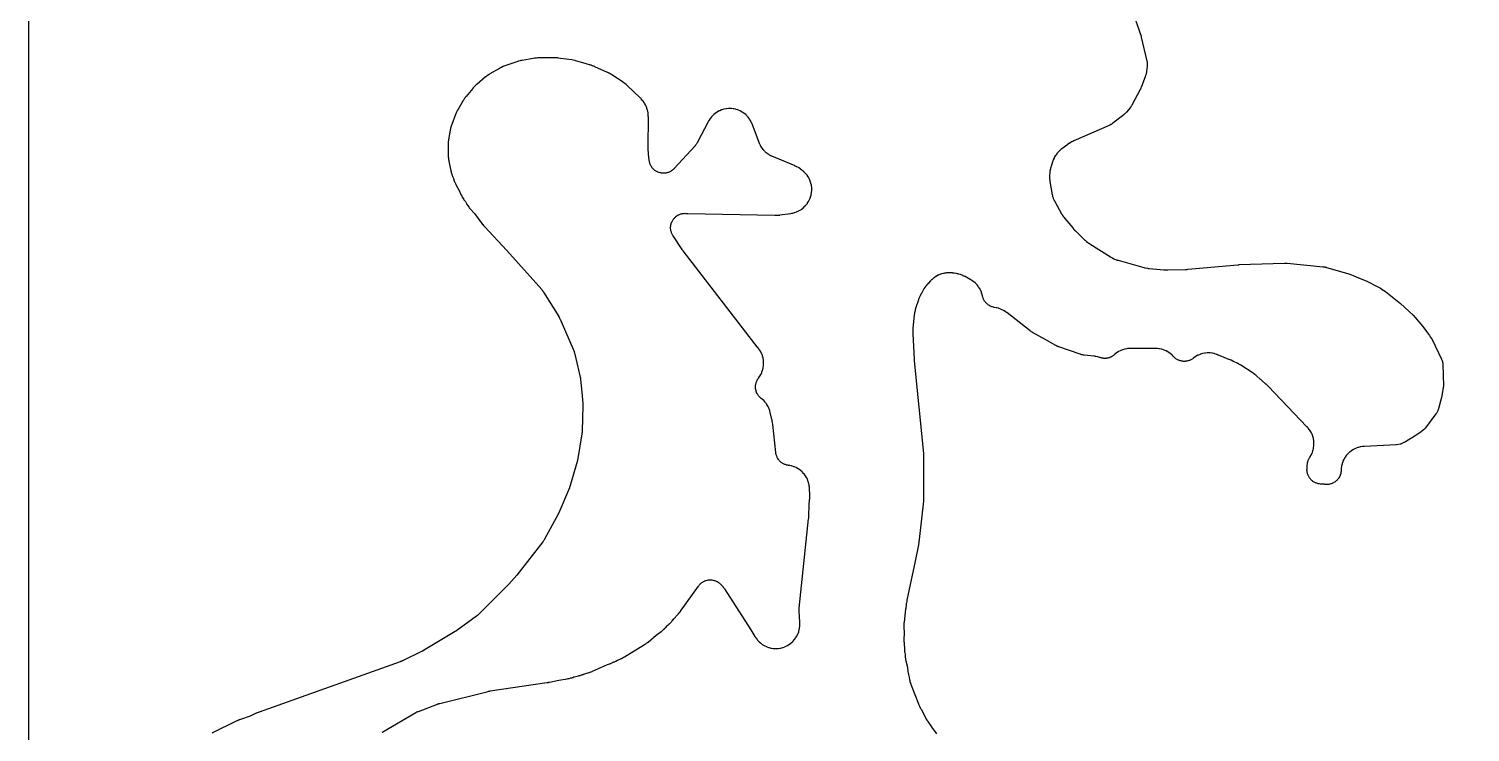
# Model space of a CAD drawing. Header units: millimetres. Extents: x 0 to 300, y 0 to 300.
# Drawn here: x -0.1 to 150, y 78.8 to 152 of the extents above; entities that cross this region are included whole.
import ezdxf

# ---------------------------------------------------------------- set-up
doc = ezdxf.new("R2010")
doc.units = ezdxf.units.MM
doc.layers.add('CUT', color=7, linetype='CONTINUOUS')

msp = doc.modelspace()

# ---------------------------------------------------------------- linework, layer by layer
at = {"layer": 'CUT'}
for points in [[(298.5625, -0.0625), (1.4375, -0.0625), (0.5522, -0.0625), (0.4788, -0.0589), (0.4206, -0.0503), (0.3635, -0.036), (0.3082, -0.0162), (0.255, 0.009), (0.2046, 0.0392), (0.1573, 0.0743), (0.1137, 0.1137), (0.0743, 0.1573), (0.0392, 0.2046), (0.009, 0.255), (-0.0162, 0.3082), (-0.036, 0.3635), (-0.0503, 0.4206), (-0.0589, 0.4788), (-0.0625, 0.5522), (-0.0625, 1.4375), (-0.0625, 298.5625)], [(115.1569, 152.9626), (115.6898, 151.4341), (115.6937, 151.4227), (115.7026, 151.3959), (115.7063, 151.3844), (115.7108, 151.3703), (115.7144, 151.3588), (115.7226, 151.3318), (115.7261, 151.3202), (115.7315, 151.3014), (115.7348, 151.2898), (115.7423, 151.2626), (115.7454, 151.2509), (115.7491, 151.2366), (115.7521, 151.2249), (115.7588, 151.1975), (115.7616, 151.1857), (116.3427, 148.6806), (116.3449, 148.6712), (116.3462, 148.6653), (116.3564, 148.6114), (116.3687, 148.5331), (116.3783, 148.4432), (116.3816, 148.3831), (116.3821, 148.2927), (116.3785, 148.2135), (116.3744, 148.1588), (116.3738, 148.1528), (116.3727, 148.1432), (116.3082, 147.5924), (116.3065, 147.5788), (116.3036, 147.5573), (116.2947, 147.5031), (116.277, 147.4122), (116.2682, 147.3719), (116.2675, 147.3693), (116.2569, 147.3295), (116.2309, 147.2406), (116.2139, 147.1883), (116.2065, 147.1679), (116.2018, 147.155), (115.7393, 145.9294), (115.7341, 145.9159), (115.7217, 145.8846), (115.7163, 145.8712), (115.7096, 145.855), (115.704, 145.8417), (115.6906, 145.8108), (115.6847, 145.7976), (115.6751, 145.7764), (115.6691, 145.7633), (115.6547, 145.7328), (115.6484, 145.7198), (115.6407, 145.704), (115.6342, 145.6911), (115.6188, 145.6611), (115.6122, 145.6483), (114.813, 144.1468), (114.8075, 144.1366), (114.7987, 144.1205), (114.7753, 144.0805), (114.7342, 144.0139), (114.7154, 143.9847), (114.714, 143.9827), (114.6941, 143.9542), (114.6479, 143.8911), (114.6196, 143.8544), (114.6081, 143.8401), (114.6007, 143.8312), (114.2168, 143.3709), (114.2088, 143.3614), (114.1961, 143.3466), (114.1629, 143.31), (114.1052, 143.2498), (114.0791, 143.2236), (114.0772, 143.2218), (114.05, 143.1967), (113.9876, 143.1415), (113.9497, 143.1098), (113.9344, 143.0976), (113.9247, 143.09), (112.7914, 142.2178), (112.7806, 142.2095), (112.7633, 142.1966), (112.7186, 142.1654), (112.6417, 142.1149), (112.6069, 142.0933), (112.6046, 142.0919), (112.5689, 142.0718), (112.4877, 142.0286), (112.4388, 142.0044), (112.4192, 141.9955), (112.4067, 141.9899), (108.7305, 140.3768), (108.715, 140.3697), (108.6146, 140.3222), (108.5993, 140.3147), (108.5398, 140.2845), (108.5098, 140.2681), (108.318, 140.1564), (108.289, 140.1384), (108.2334, 140.1016), (108.2193, 140.092), (108.1285, 140.0281), (108.1146, 140.0181), (107.4844, 139.5475), (107.4724, 139.5383), (107.3953, 139.4776), (107.3835, 139.4682), (107.3382, 139.4306), (107.3154, 139.4108), (107.1728, 139.2801), (107.1305, 139.2371), (107.0018, 139.0928), (106.9822, 139.0696), (106.9819, 139.0693), (106.9631, 139.0447), (106.8448, 138.8811), (106.8273, 138.8554), (106.8233, 138.8494), (106.8067, 138.8221), (106.7047, 138.6444), (106.6759, 138.5874), (106.5934, 138.3999), (106.5813, 138.3703), (106.5593, 138.3119), (106.5538, 138.2969), (106.5197, 138.1988), (106.5147, 138.1836), (106.3625, 137.7049), (106.3573, 137.6878), (106.3255, 137.5762), (106.3208, 137.5589), (106.3037, 137.4914), (106.296, 137.4566), (106.2524, 137.2287), (106.2468, 137.1935), (106.2378, 137.1244), (106.2358, 137.1067), (106.2243, 136.9912), (106.2227, 136.9734), (106.2148, 136.8596), (106.2138, 136.8423), (106.2093, 136.7301), (106.2088, 136.7129), (106.208, 136.6455), (106.2086, 136.6109), (106.2188, 136.3867), (106.2213, 136.3523), (106.2283, 136.2853), (106.2303, 136.2681), (106.2451, 136.1568), (106.2476, 136.1397), (106.4344, 134.9873), (106.4366, 134.9745), (106.4518, 134.8921), (106.4542, 134.8794), (106.4644, 134.8301), (106.4702, 134.8049), (106.5106, 134.6446), (106.5253, 134.5951), (106.5786, 134.4409), (106.5975, 134.3929), (106.6648, 134.2418), (106.6758, 134.2185), (106.6982, 134.1734), (106.7041, 134.1619), (106.743, 134.0876), (106.7492, 134.0763), (107.4551, 132.7984), (107.4622, 132.7859), (107.5091, 132.7056), (107.5164, 132.6933), (107.5458, 132.6457), (107.5614, 132.6217), (107.6664, 132.4682), (107.6832, 132.445), (107.7169, 132.4004), (107.7257, 132.3891), (107.7836, 132.3163), (107.7926, 132.3052), (108.6214, 131.3124), (108.6324, 131.2996), (108.705, 131.2174), (108.7163, 131.2049), (108.8104, 131.1044), (108.8221, 131.0922), (108.8992, 131.0142), (108.9112, 131.0024), (109.8974, 130.06), (109.9082, 130.0499), (109.9795, 129.9851), (109.9906, 129.9753), (110.0344, 129.9374), (110.0573, 129.9186), (110.209, 129.7999), (110.2328, 129.7822), (110.2801, 129.7488), (110.2923, 129.7404), (110.3724, 129.6868), (110.3848, 129.6787), (112.5653, 128.2965), (112.5777, 128.2888), (112.6591, 128.2399), (112.6717, 128.2325), (112.7214, 128.2044), (112.7471, 128.1906), (112.9143, 128.1062), (112.9677, 128.0824), (113.1423, 128.0146), (113.1698, 128.0047), (113.2239, 127.9867), (113.2378, 127.9823), (113.3286, 127.9545), (113.3427, 127.9503), (116.0182, 127.202), (116.0317, 127.1984), (116.1194, 127.176), (116.133, 127.1727), (116.186, 127.1605), (116.2133, 127.1549), (116.3915, 127.1225), (116.419, 127.1182), (116.473, 127.1109), (116.4868, 127.1092), (116.5768, 127.0993), (116.5907, 127.0979), (118.0905, 126.9672), (118.1074, 126.966), (118.2169, 126.9596), (118.2337, 126.9588), (118.3714, 126.9546), (118.3882, 126.9543), (118.4979, 126.954), (118.5148, 126.9542), (120.3663, 127.0017), (120.3755, 127.002), (120.4396, 127.0046), (120.4494, 127.0051), (120.5293, 127.0097), (120.5389, 127.0104), (120.6019, 127.015), (120.6123, 127.0159), (125.8084, 127.4895), (125.8135, 127.49), (125.8254, 127.491), (125.8305, 127.4914), (125.8425, 127.4924), (125.8488, 127.4928), (125.8636, 127.4939), (125.8699, 127.4944), (125.8802, 127.495), (125.8864, 127.4954), (125.901, 127.4963), (125.9064, 127.4966), (125.9186, 127.4972), (125.9356, 127.4979), (125.9431, 127.4982), (130.6618, 127.663), (130.677, 127.6634), (130.7123, 127.664), (130.7275, 127.6642), (130.7459, 127.6642), (130.761, 127.6641), (130.7963, 127.6636), (130.7965, 127.6635), (130.8036, 127.6633), (130.8187, 127.6627), (130.8539, 127.661), (130.869, 127.6601), (130.8874, 127.6589), (130.9025, 127.6578), (130.9376, 127.6549), (130.9527, 127.6535), (134.6991, 127.2811), (134.715, 127.2794), (134.745, 127.2759), (134.7702, 127.2725), (134.8376, 127.2619), (134.8675, 127.2567), (134.8696, 127.2563), (134.8993, 127.2501), (134.9658, 127.235), (135.005, 127.2251), (135.0205, 127.2209), (135.0302, 127.2182), (137.3626, 126.549), (137.6591, 126.4304), (137.8109, 126.3696), (138.1346, 126.2402), (139.2544, 125.7923), (140.4593, 125.1694), (140.6647, 125.0368), (140.9524, 124.8512), (140.9984, 124.8214), (141.1838, 124.7018), (142.7522, 123.442), (144.0533, 122.2543), (145.0702, 121.0608), (145.4534, 120.5382), (145.7627, 120.1164), (145.851, 119.9959), (146.049, 119.726), (147.0209, 117.653), (147.0252, 117.6436), (147.0279, 117.6377), (147.0505, 117.5835), (147.0804, 117.5042), (147.1097, 117.4121), (147.1259, 117.3498), (147.1271, 117.344), (147.1408, 117.2567), (147.1493, 117.175), (147.1534, 117.1182), (147.1537, 117.112), (147.154, 117.1019), (147.2195, 114.8744), (147.0265, 113.6751), (146.6617, 112.3941), (146.6473, 112.3433), (146.6349, 112.2999), (146.6312, 112.2869), (146.5271, 112.0891), (146.4928, 112.0353), (146.462, 111.9902), (146.4493, 111.9727), (146.4412, 111.9618), (145.3536, 110.5134), (145.3477, 110.5055), (145.3439, 110.5007), (145.3085, 110.4574), (145.2711, 110.4145), (144.7587, 110.0132), (143.8796, 109.443), (143.8696, 109.4365), (143.8124, 109.3994), (143.2653, 109.0446), (143.114, 108.9802), (143.1007, 108.9743), (143.0347, 108.9443), (142.8316, 108.8588), (142.8224, 108.855), (142.8167, 108.8527), (142.7642, 108.8331), (142.7043, 108.8129), (142.6991, 108.8119), (142.3352, 108.7405), (142.3125, 108.7384), (142.3023, 108.7378), (142.2923, 108.7373), (139.0127, 108.5846), (138.9978, 108.5837), (138.9011, 108.5768), (138.8862, 108.5756), (138.8282, 108.57), (138.7986, 108.5664), (138.6094, 108.5385), (138.5509, 108.5269), (138.3679, 108.4811), (138.3108, 108.4637), (138.1333, 108.4), (138.0783, 108.377), (137.908, 108.2959), (137.8554, 108.2676), (137.694, 108.17), (137.6446, 108.1366), (137.4937, 108.0234), (137.4478, 107.9853), (137.3089, 107.8577), (137.267, 107.8152), (137.1414, 107.6745), (137.104, 107.628), (136.993, 107.4755), (136.9603, 107.4256), (136.8651, 107.2628), (136.8375, 107.2098), (136.7589, 107.0384), (136.7368, 106.983), (136.6756, 106.8046), (136.659, 106.7472), (136.6159, 106.5636), (136.6051, 106.5049), (136.5804, 106.3179), (136.5755, 106.2585), (136.5704, 106.0976), (136.5678, 106.0531), (136.5612, 105.9717), (136.5495, 105.8833), (136.5389, 105.8249), (136.5185, 105.7382), (136.5021, 105.6811), (136.4733, 105.5968), (136.4513, 105.5416), (136.4143, 105.4605), (136.387, 105.4079), (136.3421, 105.3308), (136.3098, 105.2811), (136.2575, 105.2089), (136.2203, 105.1626), (136.1612, 105.0959), (136.1196, 105.0535), (136.0542, 104.993), (136.0086, 104.955), (135.9375, 104.9012), (135.8884, 104.8679), (135.8123, 104.8215), (135.7602, 104.7931), (135.6799, 104.7544), (135.6252, 104.7314), (135.5414, 104.7008), (135.4847, 104.6833), (135.3984, 104.6612), (135.3402, 104.6494), (135.2521, 104.6359), (135.1931, 104.6299), (135.1041, 104.6253), (135.0447, 104.6251), (134.9557, 104.6293), (134.8744, 104.6372), (134.8301, 104.6425), (134.8077, 104.6458), (134.749, 104.6515), (134.5599, 104.6605), (134.5444, 104.6611), (134.4881, 104.6623), (134.4062, 104.6663), (134.3167, 104.6751), (134.2575, 104.6839), (134.1693, 104.7017), (134.1112, 104.7164), (134.0252, 104.7428), (133.9689, 104.7633), (133.886, 104.7982), (133.832, 104.8242), (133.753, 104.8672), (133.7019, 104.8984), (133.6275, 104.9491), (133.5798, 104.9853), (133.5109, 105.0431), (133.467, 105.0839), (133.4042, 105.1483), (133.3646, 105.1933), (133.3086, 105.2637), (133.2737, 105.3124), (133.225, 105.388), (133.1951, 105.4399), (133.1542, 105.52), (133.1297, 105.5747), (133.0969, 105.6585), (133.078, 105.7153), (133.0538, 105.802), (133.0406, 105.8604), (133.0252, 105.949), (133.0179, 106.0085), (133.0114, 106.0982), (133.0101, 106.1581), (133.0126, 106.2481), (133.0193, 106.3336), (133.0216, 106.358), (133.0226, 106.3683), (133.024, 106.3827), (133.0242, 106.3847), (133.0388, 106.5643), (133.0404, 106.5923), (133.0416, 106.6288), (133.0418, 106.6327), (133.0418, 106.6342), (133.0419, 106.636), (133.0442, 106.6769), (133.0502, 106.7516), (133.0604, 106.8327), (133.0697, 106.8864), (133.0872, 106.9663), (133.1013, 107.0189), (133.126, 107.0968), (133.1448, 107.148), (133.1765, 107.2234), (133.1999, 107.2726), (133.2383, 107.3448), (133.2765, 107.4093), (133.2981, 107.444), (133.3307, 107.4937), (133.3468, 107.5197), (133.4449, 107.6875), (133.4727, 107.7411), (133.5502, 107.9109), (133.5722, 107.9663), (133.6331, 108.1446), (133.6495, 108.2019), (133.6924, 108.3853), (133.703, 108.4439), (133.7275, 108.6307), (133.7323, 108.6901), (133.7381, 108.8784), (133.737, 108.938), (133.7241, 109.1259), (133.7171, 109.1851), (133.6856, 109.3708), (133.6727, 109.429), (133.623, 109.6107), (133.6044, 109.6674), (133.5369, 109.8432), (133.5128, 109.8977), (133.4282, 110.066), (133.3988, 110.1179), (133.2979, 110.2769), (133.2635, 110.3256), (133.1457, 110.476), (133.1268, 110.499), (133.0886, 110.5429), (133.0787, 110.5541), (133.0135, 110.6256), (133.0033, 110.6365), (128.974, 114.8421), (128.9649, 114.8514), (128.9049, 114.9113), (128.8955, 114.9204), (128.8186, 114.9941), (128.8091, 115.003), (128.7466, 115.0602), (128.7368, 115.069), (128.3172, 115.4369), (128.3055, 115.4479), (128.2579, 115.4918), (128.2328, 115.5136), (128.1803, 115.5569), (127.7101, 115.9692), (127.6939, 115.9828), (127.5877, 116.0695), (127.5711, 116.0826), (127.4341, 116.1866), (127.417, 116.1991), (127.305, 116.2782), (127.2875, 116.29), (126.2272, 116.9833), (126.2164, 116.9902), (126.1459, 117.0342), (126.135, 117.0408), (126.0921, 117.0663), (126.0698, 117.0789), (125.9236, 117.1577), (125.9008, 117.1693), (125.8558, 117.1911), (125.8443, 117.1965), (125.7688, 117.2312), (125.7571, 117.2364), (125.4451, 117.3715), (125.4076, 117.3945), (125.3932, 117.4031), (125.3363, 117.4358), (125.3067, 117.4517), (125.1116, 117.5499), (125.0811, 117.5642), (125.021, 117.5903), (125.0055, 117.5968), (124.904, 117.6376), (124.8884, 117.6436), (124.3976, 117.825), (123.792, 118.0873), (123.7782, 118.093), (123.688, 118.1294), (123.6741, 118.1348), (123.6194, 118.1554), (123.5912, 118.1651), (123.4086, 118.2234), (123.3508, 118.2387), (123.1659, 118.278), (123.1069, 118.2875), (122.919, 118.3081), (122.8593, 118.3117), (122.6703, 118.3136), (122.6106, 118.3112), (122.4223, 118.2942), (122.3631, 118.2859), (122.1774, 118.2503), (122.1194, 118.2361), (121.9382, 118.1822), (121.8818, 118.1623), (121.7069, 118.0906), (121.6528, 118.0652), (121.4859, 117.9765), (121.4345, 117.9458), (121.2773, 117.8409), (121.2293, 117.8053), (121.2076, 117.7875), (121.1738, 117.761), (121.1107, 117.714), (121.0396, 117.6661), (120.9907, 117.6365), (120.9153, 117.5956), (120.8639, 117.5707), (120.7849, 117.5372), (120.7313, 117.5174), (120.6495, 117.4915), (120.5943, 117.4769), (120.5104, 117.4589), (120.454, 117.4496), (120.3688, 117.4397), (120.3118, 117.4358), (120.226, 117.4341), (120.1689, 117.4356), (120.0833, 117.4421), (120.0266, 117.4491), (119.9421, 117.4636), (119.8863, 117.476), (119.8035, 117.4985), (119.7492, 117.5161), (119.6689, 117.5465), (119.6165, 117.5692), (119.5395, 117.607), (119.4894, 117.6346), (119.4164, 117.6796), (119.3692, 117.7119), (119.3008, 117.7636), (119.2569, 117.8002), (119.1937, 117.8582), (119.1384, 117.9141), (119.104, 117.9505), (119.0905, 117.9647), (118.9575, 118.0988), (118.914, 118.1385), (118.7704, 118.2572), (118.7232, 118.2924), (118.5687, 118.3965), (118.5182, 118.427), (118.3543, 118.5153), (118.3011, 118.5407), (118.1292, 118.6126), (118.0738, 118.6326), (117.8957, 118.6873), (117.8386, 118.7018), (117.656, 118.7387), (117.5978, 118.7476), (117.4099, 118.7667), (117.3805, 118.7689), (117.3231, 118.7719), (117.3083, 118.7725), (117.2126, 118.7752), (117.1979, 118.7754), (114.7169, 118.7831), (114.7022, 118.783), (114.6068, 118.781), (114.5921, 118.7805), (114.5347, 118.7778), (114.5054, 118.7758), (114.3179, 118.7579), (114.2598, 118.7495), (114.0775, 118.7139), (114.0204, 118.6999), (113.8424, 118.6466), (113.787, 118.627), (113.6151, 118.5566), (113.5619, 118.5317), (113.3977, 118.4448), (113.3472, 118.4148), (113.1923, 118.3123), (113.1449, 118.2775), (113.0156, 118.1723), (113.0114, 118.1689), (113.0099, 118.1676), (112.9988, 118.1587), (112.9829, 118.145), (112.9829, 118.1451), (112.9681, 118.1325), (112.947, 118.1147), (112.9471, 118.1147), (112.9316, 118.1018), (112.9104, 118.0845), (112.8729, 118.0547), (112.8111, 118.0092), (112.7889, 117.9945), (112.7505, 117.9698), (112.6871, 117.9321), (112.6599, 117.9177), (112.6514, 117.9133), (112.6491, 117.9122), (112.6441, 117.9097), (112.6201, 117.8975), (112.56, 117.8692), (112.5534, 117.8663), (112.5245, 117.8544), (112.483, 117.8384), (112.4257, 117.818), (112.421, 117.8165), (112.4136, 117.814), (112.3837, 117.805), (112.3707, 117.8015), (112.3683, 117.8008), (112.357, 117.7977), (112.3508, 117.796), (112.3405, 117.7932), (112.2859, 117.7796), (112.2852, 117.7794), (112.2767, 117.7776), (112.2689, 117.7758), (112.2389, 117.7699), (112.2301, 117.7684), (112.2262, 117.7678), (112.2115, 117.7653), (112.1936, 117.7623), (112.1422, 117.7547), (112.1207, 117.7522), (112.0914, 117.7493), (112.083, 117.7488), (112.074, 117.7482), (112.0674, 117.7478), (112.0437, 117.7463), (111.9962, 117.7439), (111.9699, 117.7435), (111.9427, 117.7435), (111.9071, 117.7448), (111.9044, 117.7449), (111.9024, 117.745), (111.9008, 117.7451), (111.9002, 117.7451), (111.8913, 117.7454), (111.8495, 117.7474), (111.8422, 117.748), (111.8413, 117.7481), (111.8342, 117.7487), (111.8172, 117.7502), (111.7941, 117.7525), (111.7686, 117.756), (111.762, 117.7569), (111.7375, 117.7603), (111.736, 117.7605), (111.7034, 117.7653), (111.6603, 117.7735), (111.6472, 117.7761), (111.5956, 117.7887), (111.5846, 117.7914), (111.5797, 117.7926), (111.5685, 117.7953), (111.5596, 117.7975), (111.4803, 117.8212), (111.4298, 117.8376), (111.4112, 117.8437), (111.2403, 117.8954), (111.1862, 117.9091), (111.0112, 117.9448), (110.9838, 117.9497), (110.93, 117.9581), (110.9162, 117.9601), (110.8264, 117.9719), (110.8126, 117.9736), (109.8101, 118.0824), (109.7975, 118.0838), (109.7766, 118.0864), (109.7265, 118.094), (109.6421, 118.1092), (109.6049, 118.1167), (109.601, 118.1176), (109.5641, 118.1267), (109.4813, 118.149), (109.4328, 118.1635), (109.4128, 118.1701), (109.4008, 118.1742), (107.162, 118.9492), (107.1526, 118.9526), (107.1369, 118.9582), (107.0995, 118.9726), (107.0366, 118.9983), (107.009, 119.0102), (107.0061, 119.0115), (106.9789, 119.0243), (106.9179, 119.0542), (106.8823, 119.0726), (106.8677, 119.0806), (106.8589, 119.0855), (105.8223, 119.6673), (104.4371, 120.4449), (104.4312, 120.4482), (104.4174, 120.4561), (104.4115, 120.4595), (104.4089, 120.461), (104.386, 120.4747), (104.3331, 120.5076), (104.3149, 120.5194), (104.2869, 120.5386), (104.2239, 120.5839), (104.1971, 120.6039), (101.7485, 122.5057), (101.7366, 122.5148), (101.6582, 122.5726), (101.646, 122.5813), (101.598, 122.6149), (101.5729, 122.6315), (101.41, 122.7337), (101.3576, 122.7631), (101.1876, 122.8473), (101.1326, 122.8713), (100.9551, 122.9382), (100.8979, 122.9565), (100.7146, 123.0053), (100.6559, 123.0178), (100.4807, 123.0461), (100.4364, 123.0544), (100.3556, 123.0716), (100.2685, 123.0948), (100.2113, 123.1132), (100.127, 123.145), (100.0719, 123.1689), (99.9912, 123.209), (99.9388, 123.2384), (99.8625, 123.2863), (99.8133, 123.3208), (99.7422, 123.3762), (99.6967, 123.4153), (99.6314, 123.4776), (99.5901, 123.5211), (99.5314, 123.5895), (99.4947, 123.637), (99.4431, 123.7109), (99.4113, 123.7618), (99.3674, 123.8406), (99.3408, 123.8944), (99.305, 123.9772), (99.284, 124.0334), (99.2566, 124.1193), (99.2356, 124.1992), (99.2252, 124.243), (99.2036, 124.3452), (99.1892, 124.4004), (99.1353, 124.5727), (99.1157, 124.6264), (99.0457, 124.7928), (99.021, 124.8443), (98.9355, 125.0033), (98.9061, 125.0523), (98.8058, 125.2025), (98.7719, 125.2484), (98.6578, 125.3883), (98.6197, 125.4308), (98.4928, 125.5593), (98.4508, 125.598), (98.3123, 125.7138), (98.2667, 125.7483), (98.1158, 125.8519), (98.0919, 125.8675), (98.0444, 125.8968), (98.0322, 125.9042), (97.9521, 125.9511), (97.9397, 125.9581), (97.4134, 126.2497), (97.3987, 126.2576), (97.3022, 126.3076), (97.2872, 126.3151), (97.2285, 126.3435), (97.198, 126.3572), (97.0002, 126.4396), (96.9371, 126.4618), (96.7314, 126.5216), (96.699, 126.5301), (96.6355, 126.5448), (96.6191, 126.5483), (96.5126, 126.5698), (96.4962, 126.5729), (96.2866, 126.6092), (96.2712, 126.6117), (96.1708, 126.6264), (96.1553, 126.6285), (96.0948, 126.6357), (96.0637, 126.6386), (95.8642, 126.6521), (95.8018, 126.6531), (95.6019, 126.6458), (95.5707, 126.6438), (95.5101, 126.6384), (95.4945, 126.6368), (95.4143, 126.6276), (95.382, 126.623), (95.2914, 126.6075), (95.2746, 126.6044), (95.2094, 126.5913), (95.1762, 126.5837), (94.9648, 126.5287), (94.8999, 126.5079), (94.6961, 126.4293), (94.6646, 126.4161), (94.644, 126.4068), (94.6141, 126.3923), (94.423, 126.2927), (94.394, 126.2766), (94.3797, 126.2681), (94.3524, 126.2509), (94.1806, 126.136), (94.129, 126.0973), (93.9704, 125.9647), (93.9463, 125.9433), (93.9002, 125.9003), (93.8886, 125.8892), (93.8139, 125.8156), (93.8025, 125.8042), (93.5896, 125.583), (93.5771, 125.5696), (93.4968, 125.4809), (93.4847, 125.4671), (93.4382, 125.4125), (93.4152, 125.3838), (93.2719, 125.1927), (93.2507, 125.1626), (93.2112, 125.1027), (93.2014, 125.0872), (93.1387, 124.9854), (93.1293, 124.9695), (92.8268, 124.4425), (92.8193, 124.429), (92.7714, 124.3405), (92.7643, 124.3268), (92.7369, 124.2729), (92.7236, 124.2449), (92.642, 124.0612), (92.6302, 124.0325), (92.6086, 123.9761), (92.6032, 123.9616), (92.5696, 123.8668), (92.5646, 123.8521), (92.263, 122.9254), (92.2582, 122.9099), (92.2283, 122.8089), (92.2239, 122.7933), (92.2076, 122.7321), (92.2001, 122.7006), (92.1569, 122.4944), (92.1511, 122.4625), (92.1415, 122.4), (92.1392, 122.3839), (92.126, 122.2794), (92.1242, 122.2633), (91.9841, 120.8451), (91.9823, 120.8233), (91.9735, 120.6809), (91.9726, 120.659), (91.968, 120.4801), (91.9679, 120.4582), (91.9695, 120.3156), (91.9701, 120.2936), (92.0954, 117.6787), (92.0958, 117.6715), (92.0988, 117.621), (92.0993, 117.6132), (92.1039, 117.5503), (92.1045, 117.5427), (92.1088, 117.493), (92.1095, 117.4849), (93.0695, 107.855), (93.0705, 107.8439), (93.0728, 107.818), (93.0737, 107.8069), (93.0747, 107.7933), (93.0755, 107.7822), (93.0771, 107.7562), (93.0777, 107.745), (93.0786, 107.727), (93.0791, 107.7159), (93.0801, 107.6899), (93.0804, 107.6787), (93.0807, 107.6651), (93.081, 107.6539), (93.0813, 107.6279), (93.0814, 107.6167), (93.0821, 103.1363), (93.082, 103.1242), (93.0817, 103.0959), (93.0814, 103.0838), (93.081, 103.069), (93.0806, 103.0569), (93.0795, 103.0286), (93.0789, 103.0165), (93.0779, 102.997), (93.0771, 102.9849), (93.0752, 102.9566), (93.0743, 102.9445), (93.0731, 102.9298), (93.0721, 102.9177), (93.0694, 102.8896), (93.0682, 102.8775), (92.6389, 98.9034), (92.5772, 98.389), (92.5753, 98.3784), (92.5734, 98.3681), (92.5687, 98.3438), (92.5667, 98.3335), (92.2187, 96.6301), (91.3577, 92.5789), (91.3546, 92.5632), (91.3356, 92.4604), (91.3329, 92.4446), (91.3126, 92.3151), (91.3103, 92.2992), (91.2969, 92.1956), (91.295, 92.1796), (91.2803, 92.036), (91.2679, 91.9756), (91.2654, 91.9627), (91.2501, 91.8783), (91.2479, 91.8653), (91.231, 91.7589), (91.2291, 91.7459), (91.2175, 91.6609), (91.2159, 91.6478), (91.0614, 90.2932), (91.0603, 90.2823), (91.053, 90.206), (91.052, 90.1946), (91.0482, 90.1444), (91.0468, 90.1202), (91.0414, 89.9693), (91.041, 89.946), (91.0411, 89.9056), (91.0413, 89.8946), (91.0429, 89.8188), (91.0433, 89.8065), (91.0706, 89.1531), (91.0722, 89.0283), (91.0499, 88.6409), (91.0493, 88.6267), (91.0462, 88.5347), (91.0459, 88.5205), (91.0453, 88.4652), (91.0457, 88.4368), (91.0525, 88.2528), (91.0542, 88.2246), (91.0589, 88.1694), (91.0603, 88.1553), (91.0702, 88.0637), (91.0719, 88.0497), (91.0852, 87.9492), (91.0891, 87.6251), (91.0894, 87.613), (91.0919, 87.534), (91.0925, 87.5218), (91.095, 87.4744), (91.0967, 87.4501), (91.1114, 87.2928), (91.1142, 87.2686), (91.1205, 87.2215), (91.1223, 87.2095), (91.1344, 87.1314), (91.1364, 87.1194), (91.1619, 86.9741), (91.1659, 86.8787), (91.1667, 86.8641), (91.173, 86.7698), (91.1741, 86.7553), (91.1792, 86.6987), (91.1826, 86.6697), (91.2088, 86.4825), (91.2135, 86.4538), (91.2241, 86.3979), (91.227, 86.3837), (91.2468, 86.2912), (91.2501, 86.277), (91.3758, 85.7542), (91.443, 85.2467), (91.4451, 85.2319), (91.4603, 85.1358), (91.4628, 85.121), (91.4734, 85.0635), (91.4795, 85.0342), (91.5241, 84.8449), (91.5317, 84.8159), (91.548, 84.7598), (91.5523, 84.7454), (91.5565, 84.732), (91.6254, 84.3405), (91.6282, 84.3259), (91.6472, 84.2316), (91.6503, 84.2171), (91.6631, 84.1607), (91.6704, 84.1319), (91.7223, 83.9466), (91.731, 83.9183), (91.7493, 83.8634), (91.7542, 83.8494), (91.787, 83.7589), (91.7922, 83.745), (92.5568, 81.7839), (92.5614, 81.7724), (92.5924, 81.6976), (92.5972, 81.6862), (92.6168, 81.6416), (92.6272, 81.619), (92.6983, 81.4737), (92.7097, 81.4516), (92.7328, 81.4088), (92.7389, 81.3979), (92.7789, 81.3276), (92.7851, 81.3168), (92.8599, 81.1914), (93.2549, 80.4187), (93.2649, 80.3999), (93.3325, 80.2785), (93.3432, 80.2601), (93.4333, 80.111), (93.4447, 80.0929), (93.5208, 79.9767), (93.5328, 79.959), (93.9312, 79.3949), (93.9488, 79.3655), (93.9604, 79.3468), (94.0383, 79.2265), (94.0506, 79.2083), (94.1537, 79.0611), (94.1667, 79.0433), (94.2531, 78.9291), (94.2668, 78.9117), (94.3033, 78.867), (94.4288, 78.6882)], [(36.7246, 78.8397), (36.7598, 78.8619), (36.7739, 78.8704), (36.7828, 78.8757), (40.2191, 80.8844), (40.2271, 80.889), (40.2397, 80.8962), (40.26, 80.9074), (40.2903, 80.9238), (40.3163, 80.9372), (40.3381, 80.948), (40.3491, 80.9534), (40.354, 80.9557), (40.3791, 80.9673), (40.4361, 80.9925), (40.4701, 81.0067), (40.4837, 81.012), (40.4923, 81.0154), (42.4683, 81.7704), (42.4812, 81.7753), (42.5115, 81.7863), (42.5245, 81.7909), (42.5404, 81.7964), (42.5435, 81.7975), (42.5533, 81.8007), (42.5663, 81.8049), (42.5874, 81.8115), (42.6005, 81.8155), (42.6311, 81.8246), (42.6442, 81.8284), (42.6603, 81.8329), (42.6735, 81.8365), (42.7044, 81.8446), (42.7176, 81.848), (47.7551, 83.0961), (47.7658, 83.0986), (47.7907, 83.1045), (47.8014, 83.1069), (47.8144, 83.1098), (47.8252, 83.1121), (47.8502, 83.1174), (47.861, 83.1196), (47.8783, 83.123), (47.8891, 83.125), (47.9143, 83.1297), (47.9251, 83.1316), (47.9383, 83.1338), (47.9491, 83.1356), (47.9744, 83.1396), (47.9852, 83.1413), (53.8701, 84.0027), (53.8799, 84.0043), (53.9478, 84.0154), (53.9583, 84.0172), (54.0427, 84.0325), (54.0529, 84.0344), (54.1194, 84.0477), (54.1303, 84.05), (55.1151, 84.2654), (55.975, 84.4009), (55.9894, 84.4033), (56.0824, 84.4203), (56.0966, 84.423), (56.1522, 84.4346), (56.1806, 84.4412), (56.3635, 84.4885), (56.3915, 84.4965), (56.4457, 84.5134), (56.4595, 84.5178), (56.5491, 84.5481), (56.5628, 84.5529), (56.6643, 84.59), (56.8774, 84.651), (57.157, 84.7122), (57.1693, 84.715), (57.2495, 84.7343), (57.2618, 84.7374), (57.3097, 84.7501), (57.3341, 84.7571), (57.4916, 84.8058), (57.5156, 84.8138), (57.5623, 84.8304), (57.5742, 84.8348), (57.6513, 84.8641), (57.6631, 84.8687), (57.7239, 84.8934), (58.1368, 85.0116), (58.1564, 85.0175), (58.2828, 85.0584), (58.3021, 85.065), (58.4589, 85.1217), (58.478, 85.129), (58.6013, 85.1784), (58.6202, 85.1864), (60.1799, 85.8739), (60.4001, 85.9543), (60.4116, 85.9586), (60.4858, 85.9874), (60.4971, 85.992), (60.5414, 86.0102), (60.5638, 86.02), (60.7084, 86.0866), (60.7304, 86.0973), (60.773, 86.1191), (60.7839, 86.1248), (60.8369, 86.1532), (60.882, 86.1715), (60.9022, 86.1801), (61.0323, 86.2384), (61.0521, 86.2477), (61.2125, 86.3267), (61.232, 86.3368), (61.2403, 86.3412), (61.5054, 86.4581), (61.5234, 86.4664), (61.6393, 86.5221), (61.657, 86.531), (61.8, 86.6056), (61.8174, 86.6151), (61.9294, 86.6783), (61.9465, 86.6883), (64.0309, 87.958), (64.0398, 87.9635), (64.1016, 88.0026), (64.1107, 88.0086), (64.1507, 88.0349), (64.1698, 88.048), (64.2868, 88.1318), (64.3046, 88.1451), (64.3351, 88.1686), (64.3433, 88.1751), (64.3997, 88.2203), (64.4088, 88.2277), (65.2541, 88.9328), (65.77, 89.3114), (65.7811, 89.3198), (65.8531, 89.3752), (65.8641, 89.3839), (65.9065, 89.4182), (65.9278, 89.4363), (66.0636, 89.5568), (66.084, 89.5759), (66.1231, 89.614), (66.133, 89.6238), (66.1965, 89.6888), (66.2062, 89.6989), (66.4368, 89.9457), (66.5107, 90.0081), (66.524, 90.0197), (66.609, 90.0958), (66.6219, 90.1077), (66.6716, 90.1549), (66.6964, 90.1798), (66.8523, 90.3463), (66.8756, 90.3727), (66.9194, 90.4253), (66.9304, 90.439), (67.0008, 90.5288), (67.0115, 90.5428), (67.0752, 90.6292), (67.4696, 91.0514), (67.4829, 91.0661), (67.5679, 91.1634), (67.5807, 91.1785), (67.6832, 91.304), (67.6955, 91.3196), (67.7739, 91.4222), (67.7857, 91.4382), (69.6505, 94.0567), (69.6774, 94.0925), (69.7282, 94.1568), (69.7871, 94.2242), (69.8285, 94.2671), (69.8939, 94.3283), (69.9393, 94.3668), (70.0104, 94.4212), (70.0595, 94.4551), (70.1356, 94.5022), (70.1878, 94.5309), (70.2682, 94.5702), (70.323, 94.5937), (70.407, 94.6248), (70.4638, 94.6427), (70.5504, 94.6653), (70.6088, 94.6774), (70.6972, 94.6913), (70.7565, 94.6976), (70.8458, 94.7027), (70.9054, 94.703), (70.9949, 94.6992), (71.0542, 94.6936), (71.1428, 94.6809), (71.2013, 94.6695), (71.2882, 94.648), (71.3453, 94.6308), (71.4296, 94.6008), (71.4847, 94.5781), (71.5656, 94.5398), (71.6182, 94.5117), (71.6949, 94.4656), (71.7444, 94.4324), (71.8162, 94.3789), (71.8622, 94.341), (71.9283, 94.2806), (71.986, 94.2224), (72.0167, 94.1898), (72.1811, 94.0066), (72.1859, 94.0012), (72.197, 93.9886), (72.2018, 93.9832), (72.2032, 93.9815), (72.2214, 93.9599), (72.2631, 93.9088), (72.2772, 93.8908), (72.2978, 93.8629), (72.3451, 93.7956), (72.365, 93.7662), (75.12, 89.5023), (75.5332, 88.8135), (75.541, 88.8009), (75.5922, 88.7201), (75.6002, 88.7078), (75.6322, 88.6599), (75.6492, 88.6358), (75.7618, 88.4841), (75.7993, 88.4386), (75.9245, 88.3006), (75.9662, 88.2589), (76.1043, 88.1339), (76.1499, 88.0965), (76.2997, 87.9857), (76.3487, 87.953), (76.5086, 87.8573), (76.5606, 87.8296), (76.7292, 87.7501), (76.7837, 87.7276), (76.9592, 87.665), (77.0156, 87.6479), (77.1964, 87.6029), (77.2542, 87.5915), (77.4386, 87.5644), (77.4972, 87.5587), (77.6834, 87.5498), (77.7423, 87.5499), (77.9284, 87.5593), (77.9871, 87.5651), (78.1713, 87.5928), (78.2291, 87.6044), (78.4098, 87.65), (78.4662, 87.6672), (78.6415, 87.7303), (78.6959, 87.7529), (78.8642, 87.8329), (78.9161, 87.8608), (79.0758, 87.9569), (79.1247, 87.9898), (79.2741, 88.1011), (79.3196, 88.1386), (79.4574, 88.264), (79.499, 88.3058), (79.6238, 88.4441), (79.6611, 88.4898), (79.7717, 88.6397), (79.8044, 88.6888), (79.8998, 88.8489), (79.9274, 88.9009), (80.0067, 89.0696), (80.0291, 89.1241), (80.0914, 89.2997), (80.1083, 89.3561), (80.1531, 89.537), (80.1644, 89.5949), (80.1912, 89.7793), (80.1968, 89.8379), (80.2055, 90.0266), (80.2062, 90.0561), (80.206, 90.1137), (80.2058, 90.1284), (80.2031, 90.2242), (80.2031, 90.2252), (80.2016, 90.2786), (80.2011, 90.2933), (80.1414, 91.4463), (80.1411, 91.4534), (80.1404, 91.4701), (80.1401, 91.4772), (80.14, 91.4794), (80.1394, 91.5074), (80.1391, 91.5728), (80.1394, 91.5955), (80.1409, 91.6299), (80.1463, 91.7113), (80.1493, 91.7463), (81.126, 101.0414), (81.1272, 101.0537), (81.1339, 101.1338), (81.1348, 101.1461), (81.1412, 101.2469), (81.1419, 101.2593), (81.1453, 101.3396), (81.1457, 101.352), (81.1709, 102.4824), (81.2326, 103.0727), (81.2336, 103.0834), (81.2401, 103.158), (81.241, 103.1692), (81.2443, 103.2182), (81.2454, 103.2419), (81.2496, 103.3895), (81.2498, 103.4123), (81.2494, 103.4518), (81.2492, 103.4625), (81.2472, 103.5366), (81.2467, 103.5486), (81.216, 104.1937), (81.2151, 104.2088), (81.2081, 104.3061), (81.2068, 104.321), (81.201, 104.3794), (81.1974, 104.4092), (81.169, 104.5996), (81.1572, 104.6585), (81.1106, 104.8425), (81.093, 104.8999), (81.0282, 105.0784), (81.0049, 105.1337), (80.9226, 105.3048), (80.8939, 105.3576), (80.795, 105.5196), (80.7611, 105.5692), (80.6465, 105.7205), (80.6078, 105.7665), (80.4786, 105.9056), (80.4356, 105.9475), (80.2931, 106.073), (80.2461, 106.1103), (80.0918, 106.2209), (80.0413, 106.2534), (79.8767, 106.3481), (79.8232, 106.3754), (79.65, 106.453), (79.594, 106.4748), (79.4139, 106.5348), (79.356, 106.5509), (79.1708, 106.5926), (79.1116, 106.6028), (79.0427, 106.6112), (79, 106.6175), (78.922, 106.6308), (78.8377, 106.6494), (78.7823, 106.6645), (78.7001, 106.691), (78.6464, 106.7113), (78.5672, 106.7457), (78.5156, 106.771), (78.4401, 106.8128), (78.3912, 106.843), (78.32, 106.8918), (78.2742, 106.9265), (78.208, 106.9819), (78.1657, 107.0209), (78.1052, 107.0824), (78.0668, 107.1252), (78.0124, 107.1922), (77.9784, 107.2385), (77.9307, 107.3105), (77.9012, 107.3598), (77.8606, 107.436), (77.836, 107.4879), (77.8029, 107.5676), (77.7834, 107.6217), (77.758, 107.7042), (77.7438, 107.7599), (77.7265, 107.8444), (77.7143, 107.9226), (77.7087, 107.9654), (77.3984, 110.8781), (77.3959, 110.8982), (77.3775, 111.0288), (77.3744, 111.0489), (77.3457, 111.2118), (77.3419, 111.2317), (77.3147, 111.3608), (77.3102, 111.3806), (77.1262, 112.1276), (77.1226, 112.1417), (77.0979, 112.2326), (77.0939, 112.2465), (77.0777, 112.3008), (77.0688, 112.3284), (77.0071, 112.5037), (76.9853, 112.5574), (76.9081, 112.7236), (76.8811, 112.775), (76.7882, 112.933), (76.7565, 112.9815), (76.6488, 113.1298), (76.6125, 113.175), (76.491, 113.3122), (76.4505, 113.3537), (76.3163, 113.4786), (76.272, 113.516), (76.1978, 113.5727), (76.1639, 113.5999), (76.103, 113.6513), (76.0393, 113.7106), (75.9989, 113.7521), (75.9412, 113.8172), (75.9049, 113.8624), (75.8538, 113.9328), (75.8221, 113.9813), (75.778, 114.0563), (75.7511, 114.1076), (75.7145, 114.1865), (75.6927, 114.2402), (75.6639, 114.3223), (75.6473, 114.3778), (75.6266, 114.4623), (75.6155, 114.5192), (75.603, 114.6053), (75.5974, 114.6629), (75.5933, 114.7498), (75.5933, 114.8078), (75.5976, 114.8947), (75.6033, 114.9523), (75.6159, 115.0384), (75.6271, 115.0952), (75.648, 115.1797), (75.6646, 115.2352), (75.6936, 115.3172), (75.7155, 115.3709), (75.7522, 115.4497), (75.7792, 115.501), (75.8234, 115.5759), (75.8672, 115.6425), (75.892, 115.6783), (76.0143, 115.8464), (76.0469, 115.8961), (76.142, 116.0581), (76.1694, 116.1108), (76.248, 116.2814), (76.2701, 116.3365), (76.3314, 116.5141), (76.348, 116.5712), (76.3914, 116.7539), (76.4023, 116.8123), (76.4274, 116.9985), (76.4324, 117.0577), (76.439, 117.2454), (76.4382, 117.3048), (76.4262, 117.4923), (76.4194, 117.5513), (76.389, 117.7367), (76.3764, 117.7948), (76.3277, 117.9762), (76.3095, 118.0328), (76.2431, 118.2085), (76.2194, 118.263), (76.136, 118.4313), (76.107, 118.4831), (76.0059, 118.6446), (75.9896, 118.6694), (75.9564, 118.717), (75.9477, 118.729), (75.8905, 118.8069), (75.8816, 118.8187), (68.0649, 128.924), (68.0609, 128.9292), (68.0516, 128.9414), (68.0477, 128.9466), (68.0384, 128.9589), (68.0335, 128.9655), (68.0223, 128.9808), (68.0175, 128.9873), (68.0098, 128.9979), (68.0052, 129.0044), (67.9944, 129.0197), (67.9898, 129.0262), (67.9872, 129.0299), (67.9818, 129.0378), (67.9693, 129.0562), (67.9639, 129.0641), (67.0145, 130.4924), (66.9912, 130.5292), (66.9503, 130.5978), (66.9093, 130.6747), (66.8845, 130.7272), (66.8511, 130.8077), (66.8315, 130.8624), (66.8061, 130.9457), (66.7919, 131.002), (66.7747, 131.0874), (66.766, 131.1448), (66.7571, 131.2315), (66.7539, 131.2895), (66.7535, 131.3766), (66.756, 131.4346), (66.764, 131.5214), (66.7721, 131.5789), (66.7884, 131.6645), (66.802, 131.7209), (66.8266, 131.8045), (66.8456, 131.8594), (66.8781, 131.9402), (66.9024, 131.993), (66.9426, 132.0703), (66.9718, 132.1205), (67.0193, 132.1935), (67.0532, 132.2406), (67.1075, 132.3088), (67.1459, 132.3524), (67.2066, 132.4149), (67.2489, 132.4546), (67.3154, 132.511), (67.3614, 132.5464), (67.433, 132.5961), (67.4822, 132.6268), (67.5582, 132.6694), (67.6102, 132.6953), (67.69, 132.7303), (67.7443, 132.751), (67.8271, 132.7781), (67.8831, 132.7934), (67.9681, 132.8124), (68.0253, 132.8223), (68.1118, 132.8329), (68.1697, 132.8372), (68.2568, 132.8394), (68.3367, 132.8376), (68.3707, 132.836), (68.4141, 132.833), (68.4288, 132.8321), (68.5238, 132.8277), (68.5385, 132.8272), (68.5423, 132.8272), (77.6026, 132.6324), (77.6152, 132.6322), (77.6975, 132.6322), (77.7101, 132.6323), (77.7596, 132.6333), (77.7849, 132.6344), (77.949, 132.6447), (77.9742, 132.6469), (78.0234, 132.652), (78.036, 132.6535), (78.1176, 132.6638), (78.1301, 132.6656), (79.2596, 132.8331), (79.2739, 132.8354), (79.3664, 132.8514), (79.3807, 132.8541), (79.436, 132.865), (79.4643, 132.8713), (79.6441, 132.916), (79.6994, 132.9326), (79.8717, 132.9936), (79.9252, 133.0155), (80.0908, 133.0927), (80.142, 133.1196), (80.2994, 133.2124), (80.3477, 133.2442), (80.4955, 133.3517), (80.5405, 133.3879), (80.6772, 133.5092), (80.7186, 133.5496), (80.843, 133.6834), (80.8803, 133.7276), (80.9912, 133.8728), (81.0241, 133.9204), (81.1206, 134.0756), (81.1487, 134.1261), (81.2298, 134.2898), (81.2529, 134.3428), (81.3179, 134.5136), (81.3358, 134.5686), (81.384, 134.7448), (81.3966, 134.8013), (81.4276, 134.9813), (81.4347, 135.0387), (81.4483, 135.221), (81.4498, 135.2787), (81.4457, 135.4614), (81.4417, 135.5191), (81.4201, 135.7006), (81.4105, 135.7576), (81.3715, 135.9361), (81.3565, 135.9919), (81.3006, 136.1659), (81.2802, 136.22), (81.2078, 136.3878), (81.1824, 136.4397), (81.0941, 136.5997), (81.0638, 136.6489), (80.9606, 136.7997), (80.9257, 136.8458), (80.8084, 136.986), (80.7692, 137.0285), (80.6372, 137.1585), (80.6161, 137.1782), (80.574, 137.2159), (80.5632, 137.2254), (80.4916, 137.2863), (80.4805, 137.2955), (80.4259, 137.3398), (80.4147, 137.3487), (80.3413, 137.4053), (80.3299, 137.4139), (80.285, 137.4469), (80.2617, 137.4633), (80.1093, 137.5644), (80.0604, 137.5937), (79.8991, 137.6799), (79.8737, 137.6928), (79.8234, 137.7167), (79.8104, 137.7227), (79.7257, 137.7605), (79.7126, 137.7661), (77.2809, 138.7829), (77.2687, 138.7881), (77.2485, 138.7969), (77.2005, 138.8196), (77.1203, 138.8603), (77.0852, 138.8791), (77.0816, 138.8811), (77.0474, 138.9015), (76.9711, 138.9491), (76.9269, 138.9786), (76.9089, 138.9914), (76.8981, 138.9991), (76.7912, 139.0774), (76.7813, 139.0848), (76.7648, 139.0972), (76.726, 139.1282), (76.6764, 139.1701), (76.6128, 139.2293), (76.552, 139.2916), (76.4944, 139.3567), (76.4537, 139.4073), (76.4237, 139.4469), (76.4117, 139.4636), (76.4045, 139.4738), (76.1635, 139.8204), (76.1582, 139.8282), (76.1494, 139.8411), (76.1289, 139.8727), (76.1029, 139.9146), (76.0703, 139.9717), (76.0397, 140.0303), (76.0113, 140.0897), (75.9917, 140.1349), (75.9775, 140.1697), (75.9719, 140.1843), (75.9685, 140.1931), (75.2724, 142.0613), (75.2669, 142.0754), (75.2305, 142.166), (75.2248, 142.1799), (75.2015, 142.2338), (75.1889, 142.2611), (75.1039, 142.434), (75.0748, 142.4866), (74.9743, 142.6478), (74.94, 142.6972), (74.8239, 142.8476), (74.7848, 142.8933), (74.6542, 143.0313), (74.6108, 143.0729), (74.4671, 143.1972), (74.4197, 143.2342), (74.2642, 143.3435), (74.2134, 143.3755), (74.0478, 143.4687), (73.994, 143.4955), (73.8199, 143.5717), (73.7637, 143.593), (73.5828, 143.6513), (73.5248, 143.6669), (73.339, 143.7068), (73.2797, 143.7165), (73.0908, 143.7377), (73.0308, 143.7414), (72.8408, 143.7435), (72.7808, 143.7412), (72.5915, 143.7243), (72.532, 143.716), (72.3453, 143.6803), (72.2869, 143.6661), (72.1048, 143.6119), (72.0481, 143.5918), (71.8723, 143.5197), (71.8179, 143.4941), (71.6503, 143.4047), (71.5987, 143.3738), (71.4408, 143.2681), (71.3926, 143.2322), (71.2461, 143.1112), (71.2017, 143.0707), (71.068, 142.9357), (71.0279, 142.8909), (70.9084, 142.7431), (70.873, 142.6946), (70.7674, 142.5334), (70.7516, 142.5079), (70.7219, 142.4572), (70.7145, 142.4442), (70.6672, 142.3586), (70.6601, 142.3454), (69.5579, 140.2268), (69.5533, 140.2181), (69.5456, 140.2036), (69.5262, 140.1692), (69.4999, 140.1248), (69.4625, 140.0668), (69.4227, 140.01), (69.381, 139.9551), (69.3482, 139.9151), (69.3224, 139.8852), (69.3115, 139.873), (69.3049, 139.8657), (67.1402, 137.508), (67.109, 137.4757), (67.0503, 137.4179), (66.9833, 137.3581), (66.9367, 137.3206), (66.864, 137.2678), (66.8139, 137.2351), (66.7363, 137.1898), (66.6832, 137.1622), (66.6015, 137.1249), (66.5459, 137.1028), (66.4608, 137.0738), (66.4033, 137.0574), (66.3158, 137.037), (66.2569, 137.0264), (66.1678, 137.0148), (66.1082, 137.0101), (66.0183, 137.0075), (65.9585, 137.0088), (65.8689, 137.0152), (65.8095, 137.0224), (65.721, 137.0377), (65.6626, 137.0508), (65.576, 137.0748), (65.5193, 137.0937), (65.4355, 137.1263), (65.3809, 137.1507), (65.3008, 137.1914), (65.2489, 137.2212), (65.1733, 137.2697), (65.1246, 137.3045), (65.0542, 137.3603), (65.0093, 137.3998), (64.9448, 137.4624), (64.904, 137.5061), (64.8461, 137.5748), (64.8098, 137.6224), (64.759, 137.6966), (64.7277, 137.7476), (64.6846, 137.8264), (64.6585, 137.8802), (64.6235, 137.963), (64.6029, 138.0191), (64.5763, 138.105), (64.5614, 138.1629), (64.5435, 138.251), (64.5311, 138.3323), (64.5255, 138.3769), (64.463, 138.9925), (64.4112, 139.5766), (64.4104, 139.5864), (64.4086, 139.6092), (64.4079, 139.6189), (64.4071, 139.6309), (64.4065, 139.6406), (64.4053, 139.6634), (64.4048, 139.6732), (64.4041, 139.689), (64.4037, 139.6988), (64.4033, 139.7091), (64.4033, 139.7171), (64.4033, 139.7297), (64.4367, 142.8283), (64.4366, 142.8434), (64.4352, 142.9412), (64.4348, 142.9563), (64.4325, 143.015), (64.4306, 143.0451), (64.4133, 143.2373), (64.4049, 143.2969), (64.3689, 143.4838), (64.3546, 143.5423), (64.354, 143.5443), (64.3463, 143.5754), (64.2909, 143.7584), (64.2705, 143.8154), (64.1969, 143.992), (64.1708, 144.0466), (64.1626, 144.0617), (64.1505, 144.0899), (64.1238, 144.1444), (64.0305, 144.312), (63.9984, 144.3635), (63.8887, 144.5209), (63.8788, 144.5337), (63.8684, 144.5485), (63.8312, 144.5963), (63.7044, 144.743), (63.6841, 144.7654), (63.6433, 144.8081), (63.6327, 144.8189), (63.5629, 144.8883), (63.5521, 144.8988), (62.257, 146.1235), (62.2474, 146.1324), (62.1846, 146.1893), (62.1748, 146.198), (62.1363, 146.2313), (62.1162, 146.248), (61.9833, 146.3534), (61.9625, 146.3691), (61.9212, 146.399), (61.9106, 146.4066), (61.8408, 146.4548), (61.83, 146.4621), (61.8269, 146.4642), (61.8099, 146.4755), (61.8018, 146.4807), (60.6273, 147.2561), (60.6246, 147.2579), (60.6245, 147.2579), (60.6245, 147.258), (60.6152, 147.264), (60.5497, 147.3055), (60.5399, 147.3116), (60.4964, 147.338), (60.4753, 147.3502), (60.3416, 147.4241), (60.3208, 147.4351), (60.2843, 147.4534), (60.2743, 147.4583), (60.2052, 147.4915), (60.1939, 147.4967), (58.8752, 148.0958), (58.8554, 148.1044), (58.7257, 148.1577), (58.7056, 148.1656), (58.5405, 148.2266), (58.5201, 148.2338), (58.5145, 148.2356), (58.4872, 148.2456), (58.4665, 148.2528), (58.3313, 148.2968), (58.3104, 148.3032), (57.6105, 148.5033), (57.0064, 148.6786), (56.9866, 148.684), (56.8575, 148.7167), (56.8375, 148.7214), (56.8098, 148.7274), (56.8056, 148.7285), (56.7858, 148.733), (56.6242, 148.7676), (56.6043, 148.7716), (56.4746, 148.7948), (56.4546, 148.798), (55.292, 148.9658), (55.068, 148.9986), (55.0643, 148.9992), (55.0533, 149.0007), (54.9761, 149.0106), (54.9646, 149.0119), (54.9571, 149.0127), (54.946, 149.0141), (54.9345, 149.0154), (54.8838, 149.0208), (54.8593, 149.0229), (54.7064, 149.0328), (54.6828, 149.0338), (54.6418, 149.0349), (54.6307, 149.035), (54.5538, 149.0355), (54.5413, 149.0355), (53.3352, 149.0182), (53.1345, 149.0158), (53.1237, 149.0156), (53.0491, 149.0134), (53.038, 149.013), (53.0348, 149.0128), (53.0188, 149.0123), (53.0077, 149.0118), (52.9593, 149.0094), (52.936, 149.0078), (52.7909, 148.9948), (52.7685, 148.9923), (52.7298, 148.9874), (52.7194, 148.986), (52.7082, 148.9844), (52.6999, 148.9833), (52.6893, 148.9818), (52.6163, 148.9711), (52.6044, 148.9693), (52.0554, 148.8775), (51.2954, 148.7516), (51.2829, 148.7494), (51.2018, 148.7341), (51.1894, 148.7317), (51.1709, 148.7278), (51.1707, 148.7278), (51.1582, 148.7253), (51.1094, 148.7149), (51.0845, 148.7091), (50.9239, 148.668), (50.8993, 148.6612), (50.8516, 148.6467), (50.8394, 148.6429), (50.7606, 148.6173), (50.7485, 148.6132), (49.4998, 148.1774), (49.4867, 148.1727), (49.4022, 148.141), (49.3893, 148.1359), (49.3389, 148.1157), (49.3134, 148.1047), (49.1492, 148.0298), (49.1242, 148.0176), (49.0952, 148.0028), (49.0936, 148.002), (49.0458, 147.9773), (49.0337, 147.9709), (48.9552, 147.9281), (48.9432, 147.9214), (47.9422, 147.3456), (47.9311, 147.3391), (47.8594, 147.2957), (47.8484, 147.289), (47.8059, 147.262), (47.7844, 147.2477), (47.6469, 147.152), (47.626, 147.1368), (47.5859, 147.1063), (47.5758, 147.0984), (47.5102, 147.0462), (47.5002, 147.038), (46.6077, 146.2956), (46.5972, 146.2867), (46.5299, 146.228), (46.5196, 146.2188), (46.48, 146.1826), (46.4782, 146.1809), (46.4547, 146.1594), (46.4346, 146.1402), (46.3073, 146.0123), (46.2881, 145.9922), (46.2659, 145.9677), (46.265, 145.9667), (46.252, 145.9524), (46.2517, 145.952), (46.2516, 145.9519), (46.2289, 145.9269), (46.2198, 145.9166), (46.1614, 145.8489), (46.1525, 145.8384), (45.4546, 144.9923), (45.4476, 144.9837), (45.3994, 144.923), (45.3923, 144.9139), (45.3615, 144.8736), (45.3471, 144.8539), (45.2596, 144.729), (45.2465, 144.7095), (45.2244, 144.6751), (45.2185, 144.6658), (45.1782, 144.6006), (45.1718, 144.59), (44.6026, 143.6249), (44.5962, 143.6138), (44.5556, 143.5414), (44.5495, 143.5303), (44.5376, 143.508), (44.5332, 143.4999), (44.5094, 143.4553), (44.4978, 143.4322), (44.4254, 143.2807), (44.4148, 143.2572), (44.395, 143.2107), (44.3901, 143.1988), (44.3588, 143.1209), (44.3541, 143.1088), (43.9726, 142.0941), (43.968, 142.0812), (43.9385, 141.997), (43.9341, 141.984), (43.9175, 141.933), (43.9169, 141.9308), (43.9071, 141.9005), (43.8992, 141.8739), (43.8517, 141.6999), (43.8451, 141.673), (43.8332, 141.6201), (43.8304, 141.6065), (43.8127, 141.5181), (43.8102, 141.5044), (43.6324, 140.4909), (43.6301, 140.4768), (43.6163, 140.385), (43.6143, 140.3709), (43.6073, 140.3155), (43.6044, 140.2871), (43.5899, 140.102), (43.5883, 140.0735), (43.5874, 140.0429), (43.5865, 140.0158), (43.5862, 140.0013), (43.5854, 139.9075), (43.5855, 139.8931), (43.6004, 138.9521), (43.601, 138.9344), (43.6026, 138.8975), (43.6037, 138.8375), (43.6041, 138.8235), (43.6077, 138.7326), (43.6084, 138.7186), (43.6119, 138.664), (43.6144, 138.6361), (43.6344, 138.4553), (43.6381, 138.4275), (43.6467, 138.3735), (43.649, 138.3597), (43.6653, 138.2702), (43.668, 138.2564), (43.8705, 137.2759), (43.8743, 137.2588), (43.9005, 137.1483), (43.9047, 137.1314), (43.9224, 137.0655), (43.9324, 137.0321), (44.0038, 136.8166), (44.0158, 136.7838), (44.041, 136.7205), (44.0477, 136.7043), (44.0927, 136.6), (44.0999, 136.5841), (44.1404, 136.4972), (44.15, 136.4604), (44.1533, 136.448), (44.176, 136.3678), (44.1796, 136.3555), (44.1943, 136.3076), (44.2023, 136.2832), (44.257, 136.1282), (44.2762, 136.0807), (44.3439, 135.9309), (44.355, 135.9078), (44.3776, 135.8631), (44.3835, 135.8517), (44.4226, 135.7781), (44.4288, 135.7669), (44.4307, 135.7634), (44.7439, 135.2041), (44.9656, 134.7291), (44.9725, 134.7148), (45.0187, 134.6224), (45.026, 134.6082), (45.0552, 134.5535), (45.0709, 134.5258), (45.1775, 134.349), (45.1946, 134.3222), (45.2295, 134.2708), (45.2386, 134.2578), (45.2988, 134.1738), (45.3082, 134.161), (45.3841, 134.061), (45.4917, 133.8687), (45.4997, 133.8548), (45.553, 133.7654), (45.5614, 133.7517), (45.5948, 133.6989), (45.6127, 133.6723), (45.7331, 133.5026), (45.7523, 133.477), (45.7912, 133.428), (45.8013, 133.4156), (45.8682, 133.3358), (45.8786, 133.3236), (46.3299, 132.8133), (47.1085, 131.7863), (47.1183, 131.7737), (47.1831, 131.6928), (47.1933, 131.6804), (47.2773, 131.5811), (47.2878, 131.569), (47.3568, 131.4916), (47.3676, 131.4799), (49.7165, 128.9837), (53.3307, 124.8968), (53.3369, 124.8897), (53.3465, 124.8786), (53.3616, 124.8607), (53.3838, 124.8337), (53.4022, 124.8106), (53.4172, 124.791), (53.4247, 124.7811), (53.428, 124.7767), (53.4444, 124.754), (53.4805, 124.7024), (53.4982, 124.6758), (53.5069, 124.6623), (53.5146, 124.6502), (53.5147, 124.6501), (55.1071, 122.0993), (55.1108, 122.0934), (55.1192, 122.0797), (55.1228, 122.0737), (55.1239, 122.0719), (55.1376, 122.0484), (55.1687, 121.9932), (55.1791, 121.9739), (55.1941, 121.9441), (55.2281, 121.8728), (55.2421, 121.8418), (56.6971, 118.4633), (56.7011, 118.4539), (56.7073, 118.4389), (56.7221, 118.401), (56.7457, 118.3365), (56.7556, 118.3077), (56.7563, 118.3056), (56.7653, 118.2764), (56.7845, 118.2104), (56.7894, 118.1919), (56.7924, 118.1795), (56.7947, 118.1696), (56.897, 117.7272), (57.3403, 115.7952), (57.3435, 115.7807), (57.3506, 115.747), (57.3536, 115.7326), (57.357, 115.7149), (57.3597, 115.7004), (57.3658, 115.6665), (57.3663, 115.6636), (57.3709, 115.6319), (57.3729, 115.6174), (57.3752, 115.5996), (57.377, 115.5851), (57.3809, 115.551), (57.3824, 115.5364), (57.508, 114.2413), (57.6211, 113.0457), (57.6223, 113.0316), (57.6249, 112.9985), (57.6259, 112.9843), (57.627, 112.967), (57.6278, 112.9528), (57.6291, 112.9247), (57.6293, 112.9185), (57.6298, 112.885), (57.63, 112.8706), (57.63, 112.8531), (57.6299, 112.8387), (57.6294, 112.8052), (57.629, 112.7909), (57.5493, 110.2178), (57.5487, 110.203), (57.547, 110.1684), (57.5462, 110.1536), (57.5451, 110.1356), (57.544, 110.1208), (57.5412, 110.0863), (57.5399, 110.0715), (57.5376, 110.0478), (57.536, 110.033), (57.5321, 109.9986), (57.5303, 109.9839), (57.528, 109.966), (57.5259, 109.9513), (57.5209, 109.9171), (57.5186, 109.9024), (57.0978, 107.3406), (57.0955, 107.3275), (57.09, 107.2969), (57.0876, 107.2839), (57.0845, 107.2679), (57.0818, 107.2549), (57.0762, 107.2282), (57.0752, 107.2239), (57.0679, 107.1935), (57.0647, 107.1805), (57.0606, 107.1646), (57.0572, 107.1517), (57.0489, 107.1215), (57.0453, 107.1086), (56.2949, 104.5088), (56.2911, 104.4959), (56.2819, 104.4659), (56.2779, 104.453), (56.2729, 104.4374), (56.2687, 104.4246), (56.2586, 104.3949), (56.2574, 104.3914), (56.2475, 104.3648), (56.2428, 104.3523), (56.2369, 104.3371), (56.232, 104.3247), (56.2203, 104.2959), (56.2152, 104.2835), (55.1073, 101.6605), (55.1027, 101.65), (55.092, 101.6255), (55.0874, 101.615), (55.0816, 101.6023), (55.0768, 101.5919), (55.0655, 101.5677), (55.0651, 101.5669), (55.065, 101.5666), (55.0531, 101.5427), (55.0479, 101.5325), (55.0415, 101.5201), (55.0362, 101.5099), (55.0236, 101.4863), (55.0182, 101.4762), (53.6163, 98.9151), (53.6128, 98.9089), (53.6047, 98.8943), (53.6012, 98.8881), (53.6001, 98.8862), (53.5859, 98.8621), (53.5518, 98.8062), (53.5509, 98.8048), (53.5461, 98.7972), (53.5296, 98.7721), (53.5204, 98.7587), (53.4732, 98.6922), (53.4523, 98.664), (50.7613, 95.1756), (49.9274, 94.2428), (46.7751, 91.1135), (46.7702, 91.1087), (46.7585, 91.0973), (46.7536, 91.0925), (46.752, 91.091), (46.7321, 91.0724), (46.6849, 91.0296), (46.6686, 91.0153), (46.6683, 91.015), (46.6682, 91.015), (46.6673, 91.0142), (46.6424, 90.9938), (46.5801, 90.9447), (46.5529, 90.924), (44.5028, 89.4305), (44.4946, 89.4246), (44.4754, 89.4109), (44.4674, 89.4053), (44.4574, 89.3983), (44.4491, 89.3927), (44.4298, 89.3796), (44.4215, 89.374), (44.408, 89.3651), (44.3996, 89.3596), (44.38, 89.3469), (44.3716, 89.3415), (44.3613, 89.335), (44.3528, 89.3297), (44.3329, 89.3175), (44.3243, 89.3123), (41.0323, 87.3364), (41.0233, 87.3311), (41.0023, 87.3188), (40.9932, 87.3136), (40.9821, 87.3073), (40.973, 87.3021), (40.9516, 87.2903), (40.9425, 87.2853), (40.9276, 87.2773), (40.9184, 87.2724), (40.8967, 87.2611), (40.8875, 87.2563), (40.8761, 87.2505), (40.8667, 87.2458), (40.8449, 87.235), (40.8355, 87.2304), (38.8439, 86.2742), (38.8332, 86.2692), (38.8081, 86.2575), (38.7974, 86.2526), (38.7842, 86.2467), (38.7734, 86.242), (38.748, 86.231), (38.7371, 86.2264), (38.7195, 86.219), (38.7085, 86.2145), (38.6829, 86.2042), (38.6719, 86.1999), (38.6584, 86.1947), (38.6474, 86.1905), (38.6215, 86.1809), (38.6104, 86.1769), (23.9046, 80.935), (23.8932, 80.9308), (23.8192, 80.9028), (23.8079, 80.8983), (23.7157, 80.8612), (23.7045, 80.8565), (23.6317, 80.8255), (23.6206, 80.8206), (22.9704, 80.5275), (21.9746, 80.1678), (21.9598, 80.1622), (21.8639, 80.1247), (21.8492, 80.1188), (21.7302, 80.0685), (21.7157, 80.0622), (21.6219, 80.0196), (21.6076, 80.0129), (18.9864, 78.7396)]]:
    msp.add_lwpolyline(points, dxfattribs=at)

doc.saveas('drawing.dxf')
